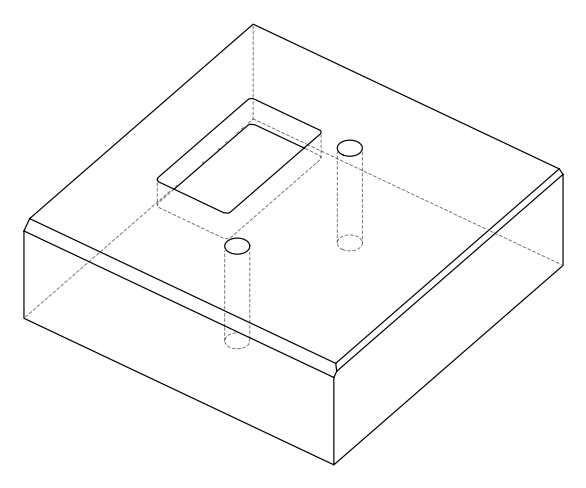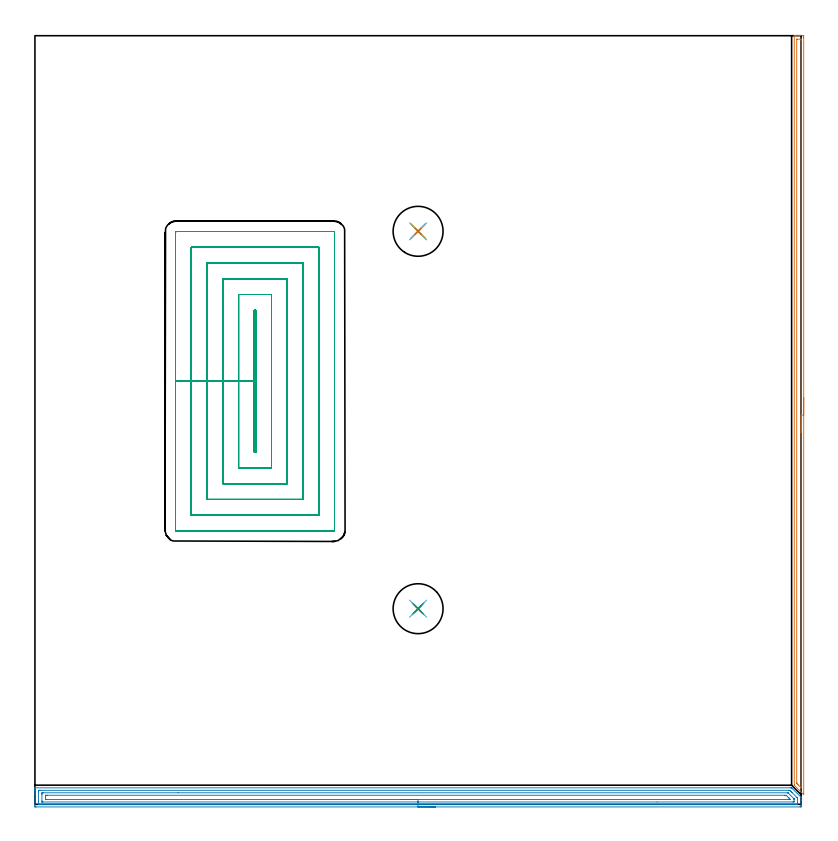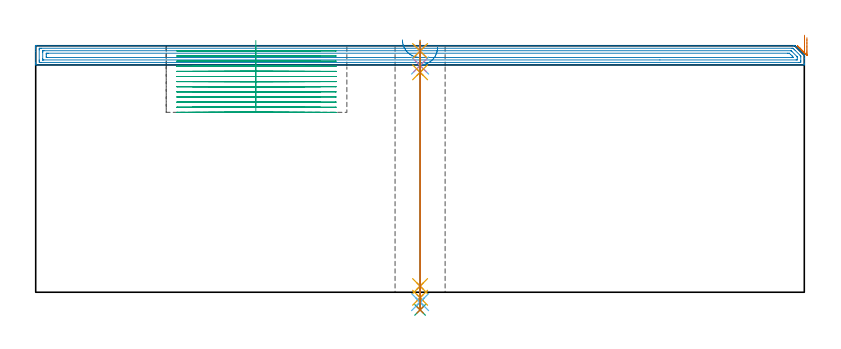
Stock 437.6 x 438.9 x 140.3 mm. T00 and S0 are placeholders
(PLAN: 13 operations, 10 tool changes, 81.2 min)
(1 AREA_MILL | FG_CHAMFER_SURFACE | UGT0205_001 | 7.09 min | 6365 mm3)
(2 AREA_MILL_1 | FG_CHAMFER_SURFACE_1 | UGT0205_001 | 14.22 min | 25890 mm3)
(3 MILL_RECTANGULAR_POCKET | POCKET_RECTANGULAR_STRAIGHT | NXT0201_011 | Follow Part, ap 3, ae 75% | 56.03 min | 711758 mm3)
(4 SPOT_DRILL | STEP1HOLE | NXT0321_9005460120000 | 0.05 min | 155 mm3)
(5 SPOT_DRILL_1 | STEP1HOLE_1 | NXT0321_9005460120000 | 0.05 min | 273 mm3)
(6 DRILL_BLIND_HOLE_INTO_CENTER | STEP1HOLE | NXT0301_046 | 0.05 min | 301 mm3)
(7 GUN_DRILL_THROUGH_HOLE | STEP1HOLE | UGT0307_003 | 0.64 min | 4921 mm3)
(8 SPADE_DRILL_TO_ENLARGE_THROUGH_HOLE | STEP1HOLE | UGT0306_009 | 0.59 min | 32236 mm3)
(9 DRILL_TO_ENLARGE_THROUGH_HOLE | STEP1HOLE | UGT0301_392 | 0.61 min | 51693 mm3)
(10 DRILL_BLIND_HOLE_INTO_CENTER_1 | STEP1HOLE_1 | NXT0301_046 | 0.05 min | 352 mm3)
(11 GUN_DRILL_THROUGH_HOLE_1 | STEP1HOLE_1 | UGT0307_003 | 0.64 min | 5005 mm3)
(12 SPADE_DRILL_TO_ENLARGE_THROUGH_HOLE_1 | STEP1HOLE_1 | UGT0306_009 | 0.59 min | 32142 mm3)
(13 DRILL_TO_ENLARGE_THROUGH_HOLE_1 | STEP1HOLE_1 | UGT0301_392 | 0.61 min | 51769 mm3)
(TOOL UGT0205_001 | Chamfer Mill 20 x 3 x 45 deg. | D20 FL50 Z2)
(TOOL NXT0201_011 | ENDMILL 12mm [2P460-1200-NA 1630] | D12 FL38 Z6)
(TOOL NXT0321_9005460120000 | NC Spot Drill, 142deg, 12mm, Carbide, Uncoated | D12 PA142 FL30 Z2)
(TOOL NXT0301_046 | Carbide Drill 7.5mm [860.1-0750-038A1-MM 2214] | D7.5 PA140 FL53 Z2)
(TOOL UGT0307_003 | Gun Drill 7 mm | D7 PA130 FL24 Z1)
(TOOL UGT0306_009 | Spade Drill 18.5mm | D18.5 PA132 FL10 Z2)
(TOOL UGT0301_392 | Twist Drill 28.5 mm | D28.5 PA118 FL165 Z2)
(OP 1 AREA_MILL)
G17 G21 G94 G90
T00 M6
G54
G17 G0 G90 X439. Y232.2 S1061 M3
G43 Z150.3 H0
Z144.9
G94 G1 Y232.162 Z144.028 F250.
Y232.048 Z143.163
Y231.859 Z142.312
Y231.597 Z141.48
Y231.263 Z140.674
Y230.86 Z139.9
Y230.391 Z139.164
Y229.86 Z138.472
Y229.271 Z137.829
Y228.628 Z137.24
Y227.936 Z136.708
Y227.2 Z136.24
Y226.426 Z135.837
Y225.62 Z135.503
Y224.788 Z135.241
Y223.936 Z135.052
Y223.072 Z134.938
Y222.2 Z134.9
X438.999 Y5.642 Z134.901
X438.994 Y5.517 Z134.904
X438.953 Y5.554 Z134.946
X438.834 Y5.666 Z135.064
X433.786 Y10.714 Z140.113
X433.614 Y10.888 Z140.279
X433.596 Y10.913 Z140.296
X433.6 Y11.02 Z140.3
Y438.735
X433.603 Y438.89 Z140.288
X433.617 Y438.892 Z140.274
X433.963 Y438.9 Z139.936
X434.318 Z139.582
X434.974 Z138.921
X436.186 Z137.711
X436.742 Z137.152
X438.232 Z135.663
X438.51 Y438.897 Z135.385
X438.991 Y438.891 Z134.905
X438.994 Y438.776 Z134.903
X438.999 Y438.288 Z134.901
X439. Y437.793 Z134.9
Y222.2
X437.586 Z136.314
Y9.684
X437.584 Y9.506 Z136.316
X437.581 Y9.417 Z136.319
X437.58 Y9.388 Z136.32
X437.559 Y9.402 Z136.341
X437.474 Y9.481 Z136.426
X437.266 Y9.684 Z136.634
X435.858 Y11.092 Z138.042
X435.482 Y11.47 Z138.418
X435.099 Y11.863 Z138.801
X435.021 Y11.954 Z138.879
X435.018 Y12.003 Z138.882
X435.016 Y12.109 Z138.884
X435.014 Y12.322 Z138.886
X435.015 Y436.715 Z138.885
X435.017 Y436.821 Z138.883
X435.02 Y436.873 Z138.88
X435.023 Y436.89 Z138.877
X435.07 Y436.892 Z138.83
X435.465 Y436.899 Z138.435
X437.233 Z136.667
X437.467 Y436.894 Z136.433
X437.573 Y436.89 Z136.327
X437.585 Y436.544 Z136.315
Y436.502
X437.586 Y222.2 Z136.314
Y221.328 Z136.352
Y220.463 Z136.466
Y219.612 Z136.655
Y218.78 Z136.917
Y217.974 Z137.251
Y217.2 Z137.654
Y216.464 Z138.123
Y215.772 Z138.654
Y215.129 Z139.243
Y214.54 Z139.886
Y214.008 Z140.578
Y213.54 Z141.314
Y213.137 Z142.088
Y212.803 Z142.894
Y212.541 Z143.726
Y212.352 Z144.578
Y212.238 Z145.443
Y212.2 Z146.314
G0 Z150.3
M5
M2
(OP 2 AREA_MILL_1)
G17 G21 G94 G90
T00 M6
G54
G17 G0 G90 X228.75 Y-1.5 S1061 M3
G43 Z150.3 H0
Z139.4
G94 G1 X228.712 Z138.528 F250.
X228.598 Z137.663
X228.409 Z136.812
X228.147 Z135.98
X227.813 Z135.174
X227.41 Z134.4
X226.942 Z133.664
X226.41 Z132.972
X225.821 Z132.329
X225.178 Z131.74
X224.486 Z131.208
X223.75 Z130.74
X222.976 Z130.337
X222.17 Z130.003
X221.338 Z129.741
X220.486 Z129.552
X219.622 Z129.438
X218.75 Z129.4
X0.626 Y-1.499 Z129.401
X0.07 Y-1.494 Z129.404
X0.008 Y-1.492 Z129.406
X0.004 Y-0.94 Z129.957
X0. Y-0.317 Z130.58
Y6.173 Z137.068
Y7.594 Z138.491
Y7.951 Z138.846
Y8.665 Z139.565
Y8.951 Z139.851
X0.008 Y9.356 Z140.247
X0.01 Y9.397 Z140.288
X0.179 Y9.4 Z140.3
X431.51
X432.105 Y9.401 Z140.283
X432.202 Y9.299 Z140.196
X432.216 Y9.285 Z140.183
X437.305 Y4.195 Z135.094
X437.47 Y4.027 Z134.925
X437.495 Y3.994 Z134.891
X437.498 Y3.95 Z134.848
X437.5 Y3.905 Z134.803
Y2.259 Z133.156
Y-0.674 Z130.222
X437.498 Y-0.94 Z129.956
X437.492 Y-1.491 Z129.405
X437.43 Y-1.493 Z129.404
X436.874 Y-1.5 Z129.4
X218.75
Y-0.086 Z130.814
X3.343
X2.448 Y-0.085 Z130.815
X2.414 Y-0.083 Z130.817
X2.01 Y-0.051 Z130.849
X2.002 Y0.359 Z131.259
X2. Y0.838 Z131.738
Y1.25 Z132.15
Y7.062 Z137.962
X2.002 Y7.473 Z138.373
X2.01 Y7.951 Z138.851
X2.382 Y7.983 Z138.883
X2.414 Y7.985 Z138.885
X3.274 Y7.986 Z138.886
X430.582 Y7.985 Z138.885
X430.616 Y7.983 Z138.883
X431.087 Y7.951 Z138.851
X431.51 Y7.538 Z138.438
X431.988 Y7.062 Z137.962
X432.404 Y6.647 Z137.547
X435.086 Y3.965 Z134.865
X435.315 Y3.734 Z134.634
X435.426 Y3.618 Z134.518
X435.478 Y3.56 Z134.46
X435.49 Y3.505 Z134.405
X435.498 Y3.095 Z133.995
X435.5 Y0.838 Z131.738
X435.498 Y0.427 Z131.327
X435.49 Y-0.051 Z130.849
X435.118 Y-0.084 Z130.816
X435.086 Y-0.085 Z130.815
X434.227 Y-0.086 Z130.814
X218.75
Y1.328 Z132.228
X4.603 Y1.329 Z132.229
X4.202 Y1.33 Z132.23
X4.069 Y1.333 Z132.233
X4.025 Y1.335 Z132.235
X4.01 Y1.346 Z132.246
X4.006 Y1.392 Z132.292
X4.002 Y1.526 Z132.426
X4. Y1.727 Z132.627
Y1.928 Z132.828
Y5.485 Z136.385
X4.001 Y6.173 Z137.073
X4.003 Y6.371 Z137.271
X4.012 Y6.564 Z137.464
X4.202 Y6.567 Z137.467
X4.696 Y6.571 Z137.471
X81.729
X429.722
X429.856 Y6.57 Z137.47
X429.962 Y6.566 Z137.466
X430.027 Y6.562 Z137.462
X430.07 Y6.522 Z137.422
X430.427 Y6.173 Z137.073
X433.298 Y3.302 Z134.202
X433.464 Y3.128 Z134.028
X433.482 Y3.107 Z134.007
X433.49 Y3.058 Z133.958
X433.496 Y2.951 Z133.851
X433.499 Y2.817 Z133.717
Y1.727 Z132.627
X433.497 Y1.529 Z132.429
X433.488 Y1.335 Z132.235
X433.298 Y1.333 Z132.233
X432.804 Y1.329 Z132.229
X355.306 Y1.328 Z132.228
X218.75
Y2.743 Z133.643
X6.757
X6.088 Y2.748 Z133.648
X6.015 Y2.749 Z133.649
X6.01 Y2.846 Z133.746
X6.004 Y3.062 Z133.962
X6. Y3.496 Z134.396
Y4.385 Z135.285
X6.005 Y4.834 Z135.734
X6.01 Y5.054 Z135.954
X6.017 Y5.15 Z136.05
X6.122 Y5.153 Z136.053
X6.884 Y5.157 Z136.057
X7.011
X428.062
X428.828 Y5.152 Z136.052
X428.962 Y5.15 Z136.05
X429.722 Y4.429 Z135.329
X429.757 Y4.395 Z135.295
X430.616 Y3.535 Z134.435
X430.645 Y3.505 Z134.405
X431.376 Y2.75 Z133.65
X430.616 Y2.744 Z133.644
X430.489 Y2.743 Z133.643
X218.75
X217.878 Z133.681
X217.014 Z133.795
X216.162 Z133.983
X215.33 Z134.246
X214.524 Z134.58
X213.75 Z134.982
X213.014 Z135.451
X212.322 Z135.982
X211.679 Z136.572
X211.09 Z137.215
X210.558 Z137.907
X210.09 Z138.643
X209.687 Z139.416
X209.353 Z140.222
X209.091 Z141.054
X208.902 Z141.906
X208.788 Z142.771
X208.75 Z143.643
G0 Z150.3
M5
M2
(OP 3 MILL_RECTANGULAR_POCKET)
G17 G21 G94 G90
T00 M6
G54
G17 G0 G90 X125.3 Y263.676 S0 M3
G43 Z150.3 H1
Z143.3
G94 G1 Y241.6 Z137.385 F250.
Y201.1 F500.
X126.1
Y282.1
X125.3
Y241.6
X116.3
Y192.1
X135.1
Y291.1
X116.3
Y241.6
X107.3
Y183.1
X144.1
Y300.1
X107.3
Y241.6
X98.3
Y174.1
X153.1
Y309.1
X98.3
Y241.6
X89.3
Y165.1
X162.1
Y318.1
X89.3
Y241.6
X80.3
Y156.6
G3 X80.8 Y156.1 R0.5
G1 X170.6
G3 X171.1 Y156.6 R0.5
G1 Y326.6
G3 X170.6 Y327.1 R0.5
G1 X80.8
G3 X80.3 Y326.6 R0.5
G1 Y241.6
Y240.6
G0 X125.3 Y263.676 Z140.385
G1 Y241.6 Z134.469 F250.
Y201.1 F500.
X126.1
Y282.1
X125.3
Y241.6
X116.3
Y192.1
X135.1
Y291.1
X116.3
Y241.6
X107.3
Y183.1
X144.1
Y300.1
X107.3
Y241.6
X98.3
Y174.1
X153.1
Y309.1
X98.3
Y241.6
X89.3
Y165.1
X162.1
Y318.1
X89.3
Y241.6
X80.3
Y156.6
G3 X80.8 Y156.1 R0.5
G1 X170.6
G3 X171.1 Y156.6 R0.5
G1 Y326.6
G3 X170.6 Y327.1 R0.5
G1 X80.8
G3 X80.3 Y326.6 R0.5
G1 Y241.6
Y240.6
G0 X125.3 Y263.676 Z137.469
G1 Y241.6 Z131.554 F250.
Y201.1 F500.
X126.1
Y282.1
X125.3
Y241.6
X116.3
Y192.1
X135.1
Y291.1
X116.3
Y241.6
X107.3
Y183.1
X144.1
Y300.1
X107.3
Y241.6
X98.3
Y174.1
X153.1
Y309.1
X98.3
Y241.6
X89.3
Y165.1
X162.1
Y318.1
X89.3
Y241.6
X80.3
Y156.6
G3 X80.8 Y156.1 R0.5
G1 X170.6
G3 X171.1 Y156.6 R0.5
G1 Y326.6
G3 X170.6 Y327.1 R0.5
G1 X80.8
G3 X80.3 Y326.6 R0.5
G1 Y241.6
Y240.6
G0 X125.3 Y263.676 Z134.554
G1 Y241.6 Z128.638 F250.
Y201.1 F500.
X126.1
Y282.1
X125.3
Y241.6
X116.3
Y192.1
X135.1
Y291.1
X116.3
Y241.6
X107.3
Y183.1
X144.1
Y300.1
X107.3
Y241.6
X98.3
Y174.1
X153.1
Y309.1
X98.3
Y241.6
X89.3
Y165.1
X162.1
Y318.1
X89.3
Y241.6
X80.3
Y156.6
G3 X80.8 Y156.1 R0.5
G1 X170.6
G3 X171.1 Y156.6 R0.5
G1 Y326.6
G3 X170.6 Y327.1 R0.5
G1 X80.8
G3 X80.3 Y326.6 R0.5
G1 Y241.6
Y240.6
G0 X125.3 Y263.676 Z131.638
G1 Y241.6 Z125.723 F250.
Y201.1 F500.
X126.1
Y282.1
X125.3
Y241.6
X116.3
Y192.1
X135.1
Y291.1
X116.3
Y241.6
X107.3
Y183.1
X144.1
Y300.1
X107.3
Y241.6
X98.3
Y174.1
X153.1
Y309.1
X98.3
Y241.6
X89.3
Y165.1
X162.1
Y318.1
X89.3
Y241.6
X80.3
Y156.6
G3 X80.8 Y156.1 R0.5
G1 X170.6
G3 X171.1 Y156.6 R0.5
G1 Y326.6
G3 X170.6 Y327.1 R0.5
G1 X80.8
G3 X80.3 Y326.6 R0.5
G1 Y241.6
Y240.6
G0 X125.3 Y263.676 Z128.723
G1 Y241.6 Z122.808 F250.
Y201.1 F500.
X126.1
Y282.1
X125.3
Y241.6
X116.3
Y192.1
X135.1
Y291.1
X116.3
Y241.6
X107.3
Y183.1
X144.1
Y300.1
X107.3
Y241.6
X98.3
Y174.1
X153.1
Y309.1
X98.3
Y241.6
X89.3
Y165.1
X162.1
Y318.1
X89.3
Y241.6
X80.3
Y156.6
G3 X80.8 Y156.1 R0.5
G1 X170.6
G3 X171.1 Y156.6 R0.5
G1 Y326.6
G3 X170.6 Y327.1 R0.5
G1 X80.8
G3 X80.3 Y326.6 R0.5
G1 Y241.6
Y240.6
G0 X125.3 Y263.676 Z125.808
G1 Y241.6 Z119.892 F250.
Y201.1 F500.
X126.1
Y282.1
X125.3
Y241.6
X116.3
Y192.1
X135.1
Y291.1
X116.3
Y241.6
X107.3
Y183.1
X144.1
Y300.1
X107.3
Y241.6
X98.3
Y174.1
X153.1
Y309.1
X98.3
Y241.6
X89.3
Y165.1
X162.1
Y318.1
X89.3
Y241.6
X80.3
Y156.6
G3 X80.8 Y156.1 R0.5
G1 X170.6
G3 X171.1 Y156.6 R0.5
G1 Y326.6
G3 X170.6 Y327.1 R0.5
G1 X80.8
G3 X80.3 Y326.6 R0.5
G1 Y241.6
Y240.6
G0 X125.3 Y263.676 Z122.892
G1 Y241.6 Z116.977 F250.
Y201.1 F500.
X126.1
Y282.1
X125.3
Y241.6
X116.3
Y192.1
X135.1
Y291.1
X116.3
Y241.6
X107.3
Y183.1
X144.1
Y300.1
X107.3
Y241.6
X98.3
Y174.1
X153.1
Y309.1
X98.3
Y241.6
X89.3
Y165.1
X162.1
Y318.1
X89.3
Y241.6
X80.3
Y156.6
G3 X80.8 Y156.1 R0.5
G1 X170.6
G3 X171.1 Y156.6 R0.5
G1 Y326.6
G3 X170.6 Y327.1 R0.5
G1 X80.8
G3 X80.3 Y326.6 R0.5
G1 Y241.6
Y240.6
G0 X125.3 Y263.676 Z119.977
G1 Y241.6 Z114.062 F250.
Y201.1 F500.
X126.1
Y282.1
X125.3
Y241.6
X116.3
Y192.1
X135.1
Y291.1
X116.3
Y241.6
X107.3
Y183.1
X144.1
Y300.1
X107.3
Y241.6
X98.3
Y174.1
X153.1
Y309.1
X98.3
Y241.6
X89.3
Y165.1
X162.1
Y318.1
X89.3
Y241.6
X80.3
Y156.6
G3 X80.8 Y156.1 R0.5
G1 X170.6
G3 X171.1 Y156.6 R0.5
G1 Y326.6
G3 X170.6 Y327.1 R0.5
G1 X80.8
G3 X80.3 Y326.6 R0.5
G1 Y241.6
Y240.6
G0 X125.3 Y263.676 Z117.062
G1 Y241.6 Z111.146 F250.
Y201.1 F500.
X126.1
Y282.1
X125.3
Y241.6
X116.3
Y192.1
X135.1
Y291.1
X116.3
Y241.6
X107.3
Y183.1
X144.1
Y300.1
X107.3
Y241.6
X98.3
Y174.1
X153.1
Y309.1
X98.3
Y241.6
X89.3
Y165.1
X162.1
Y318.1
X89.3
Y241.6
X80.3
Y156.6
G3 X80.8 Y156.1 R0.5
G1 X170.6
G3 X171.1 Y156.6 R0.5
G1 Y326.6
G3 X170.6 Y327.1 R0.5
G1 X80.8
G3 X80.3 Y326.6 R0.5
G1 Y241.6
Y240.6
G0 X125.3 Y263.676 Z114.146
G1 Y241.6 Z108.231 F250.
Y201.1 F500.
X126.1
Y282.1
X125.3
Y241.6
X116.3
Y192.1
X135.1
Y291.1
X116.3
Y241.6
X107.3
Y183.1
X144.1
Y300.1
X107.3
Y241.6
X98.3
Y174.1
X153.1
Y309.1
X98.3
Y241.6
X89.3
Y165.1
X162.1
Y318.1
X89.3
Y241.6
X80.3
Y156.6
G3 X80.8 Y156.1 R0.5
G1 X170.6
G3 X171.1 Y156.6 R0.5
G1 Y326.6
G3 X170.6 Y327.1 R0.5
G1 X80.8
G3 X80.3 Y326.6 R0.5
G1 Y241.6
Y240.6
G0 X125.3 Y263.676 Z111.231
G1 Y241.6 Z105.315 F250.
Y201.1 F500.
X126.1
Y282.1
X125.3
Y241.6
X116.3
Y192.1
X135.1
Y291.1
X116.3
Y241.6
X107.3
Y183.1
X144.1
Y300.1
X107.3
Y241.6
X98.3
Y174.1
X153.1
Y309.1
X98.3
Y241.6
X89.3
Y165.1
X162.1
Y318.1
X89.3
Y241.6
X80.3
Y156.6
G3 X80.8 Y156.1 R0.5
G1 X170.6
G3 X171.1 Y156.6 R0.5
G1 Y326.6
G3 X170.6 Y327.1 R0.5
G1 X80.8
G3 X80.3 Y326.6 R0.5
G1 Y241.6
Y240.6
G0 X125.3 Y263.676 Z108.315
G1 Y241.6 Z102.4 F250.
Y201.1 F500.
X126.1
Y282.1
X125.3
Y241.6
X116.3
Y192.1
X135.1
Y291.1
X116.3
Y241.6
X107.3
Y183.1
X144.1
Y300.1
X107.3
Y241.6
X98.3
Y174.1
X153.1
Y309.1
X98.3
Y241.6
X89.3
Y165.1
X162.1
Y318.1
X89.3
Y241.6
X80.3
Y156.6
G3 X80.8 Y156.1 R0.5
G1 X170.6
G3 X171.1 Y156.6 R0.5
G1 Y326.6
G3 X170.6 Y327.1 R0.5
G1 X80.8
G3 X80.3 Y326.6 R0.5
G1 Y241.6
Y240.6
G0 Z150.3
M5
M2
(OP 4 SPOT_DRILL)
G17 G21 G94 G90
T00 M6
G54
G17 G0 G90 X218.8 Y111.7 S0 M3
G43 Z150.3 H0
G94 G81 G98 Z137.3 F250. R143.3
G80
M5
M2
(OP 5 SPOT_DRILL_1)
G17 G21 G94 G90
T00 M6
G54
G17 G0 G90 X218.8 Y327.2 S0 M3
G43 Z150.3 H0
G94 G81 G98 Z137.3 F250. R143.3
G80
M5
M2
(OP 6 DRILL_BLIND_HOLE_INTO_CENTER)
G17 G21 G94 G90
T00 M6
G54
G17 G0 G90 X218.8 Y111.7 S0 M3
G43 Z150.3 H1
G94 G81 G98 Z129.05 F250. R142.3
G80
M5
M2
(OP 7 GUN_DRILL_THROUGH_HOLE)
G17 G21 G94 G90
T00 M6
G54
G17 G0 G90 X218.8 Y111.7 M8
G43 Z150.3 H0
Z137.164
S716 M3
G94 G1 Z125.192 F125. M26
G4 X.084
Z3.5 F250.
G4 X.084
Z-3.132 F125.
G4 X.084
M5
M9
G0 Z137.164
Z150.3
M2
(OP 8 SPADE_DRILL_TO_ENLARGE_THROUGH_HOLE)
G17 G21 G94 G90
T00 M6
G54
G17 G0 G90 X218.8 Y111.7 S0 M3
G43 Z150.3 H0
G94 G73 G98 Z-5.618 F250. Q18.24 R142.3
G80
M5
M2
(OP 9 DRILL_TO_ENLARGE_THROUGH_HOLE)
G17 G21 G94 G90
T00 M6
G54
G17 G0 G90 X218.8 Y111.7 S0 M3
G43 Z150.3 H0
G94 G73 G98 Z-10.062 F250. Q25.06 R142.3
G80
M5
M2
(OP 10 DRILL_BLIND_HOLE_INTO_CENTER_1)
G17 G21 G94 G90
T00 M6
G54
G17 G0 G90 X218.8 Y327.2 S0 M3
G43 Z150.3 H1
G94 G81 G98 Z129.05 F250. R142.3
G80
M5
M2
(OP 11 GUN_DRILL_THROUGH_HOLE_1)
G17 G21 G94 G90
T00 M6
G54
G17 G0 G90 X218.8 Y327.2 M8
G43 Z150.3 H0
Z137.164
S716 M3
G94 G1 Z125.192 F125. M26
G4 X.084
Z3.5 F250.
G4 X.084
Z-3.132 F125.
G4 X.084
M5
M9
G0 Z137.164
Z150.3
M2
(OP 12 SPADE_DRILL_TO_ENLARGE_THROUGH_HOLE_1)
G17 G21 G94 G90
T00 M6
G54
G17 G0 G90 X218.8 Y327.2 S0 M3
G43 Z150.3 H0
G94 G73 G98 Z-5.618 F250. Q18.24 R142.3
G80
M5
M2
(OP 13 DRILL_TO_ENLARGE_THROUGH_HOLE_1)
G17 G21 G94 G90
T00 M6
G54
G17 G0 G90 X218.8 Y327.2 S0 M3
G43 Z150.3 H0
G94 G73 G98 Z-10.062 F250. Q25.06 R142.3
G80
M5
M2
